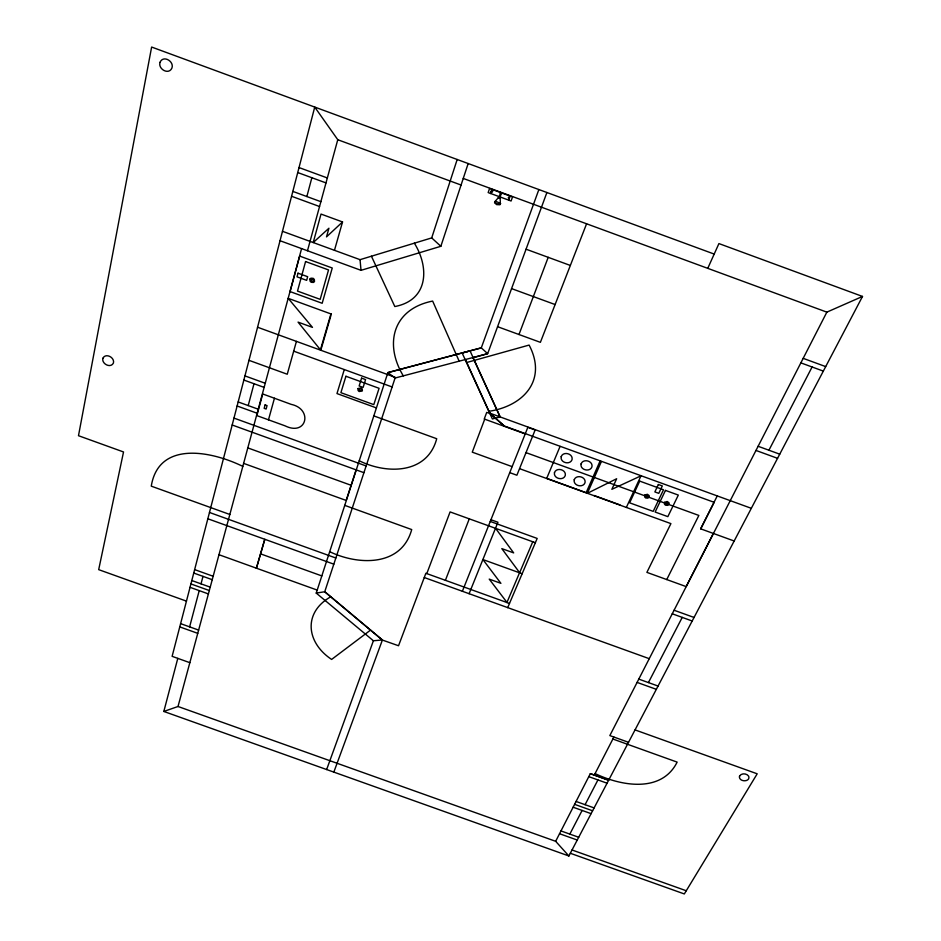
<?xml version="1.0" encoding="UTF-8"?>
<svg xmlns="http://www.w3.org/2000/svg" width="941" height="941" viewBox="0 0 941 941"><rect width="100%" height="100%" fill="white"/><g stroke="black" fill="none" stroke-linecap="round" stroke-linejoin="round"><path stroke-width="1.41" d="M707.761 268.35L718.924 243.578L862.509 296.439L568.882 855.981L163.828 711.455L177.79 658.371M189.623 626.871L199.221 590.619M201.021 583.843L202.997 576.374M248.212 405.583L253.999 383.728M306.86 196.54L311.859 177.731M163.828 711.455L178.014 706.491L301.59 248.6M307.484 250.753L337.772 139.703L314.729 107.074L172.121 656.336L189.835 662.676M268.479 419.827L274.443 398.231L262.715 393.985L256.881 415.616L285.088 425.85C306.884 436.6 313.094 408.994 291.204 404.371L274.443 398.231M296.427 341.371L287.252 374.236L248.977 360.332M334.467 250.318L342.536 221.947L321.022 214.066L313.212 242.543L328.927 228.228L326.503 236.885L342.536 221.947M256.387 568.188L264.786 539.299L256.423 568.223M320.846 348.488L330.42 315.564M344.277 369.59L336.972 393.573L376.412 407.912M356.11 469.888L346.182 500.447L243.637 463.384M333.832 772.114L382.411 639.962L373.401 640.762L316.235 593.089L387.88 372.612L481.286 347.864L538.864 189.553M282.476 231.31L360.038 259.669L431.707 237.908L457.185 159.488M280.03 240.72L361.026 270.326L440.847 246.295L468.171 163.534M490.555 193.458L491.967 189.376L490.637 193.493M500.094 192.376C500.741 197.339 495.66 199.269 494.566 202.774L496.66 204.62L499.918 204.75C501.235 201.28 498.495 196.61 502.059 193.093M508.763 200.151L510.198 196.081M326.645 769.55L373.401 640.762M546.897 192.505L487.661 353.663L472.994 357.745L500.13 416.922L492.39 418.957L462.172 353.063L470.03 350.84L500.13 416.922M484.721 419.18L472.264 452.162L512.08 466.618M426.791 573.598L450.092 511.916L535.417 542.722M518.985 334.525L548.203 257.328M445.399 580.315L469.277 518.856M586.584 223.793L540.381 342.336L497.577 326.692M462.372 591.277L527.842 427.332L535.135 429.978L516.891 475.229L509.74 472.641M469.112 593.7L497.93 522.255L490.943 519.726M560.071 446.41L546.709 478.369L586.137 492.684L600.099 460.972M506.917 602.511L519.526 572.798M519.585 572.81L532.759 541.757M507.705 607.627L537.182 538.44L490.249 521.443M601.428 461.455L587.384 493.296L616.649 478.746L611.862 489.32L640.986 475.84L626.341 507.446M666.746 579.562L698.857 515.445L526.113 452.668M717.254 495.931L700.633 528.818L734.168 541.004M700.751 528.866L714.16 502.318L504.247 425.967L489.72 413.134L504.247 425.967M713.372 533.453L686.189 586.608L646.89 572.375L670.909 523.619L519.655 468.7M568.882 855.981L555.66 841.301L590.348 773.62L608.651 780.183M862.509 296.439L826.857 312.141L609.839 735.591L628.529 742.308M594.324 775.043L613.897 737.05M569.834 834.102L582.114 810.436M585.09 804.684L597.935 779.924M648.42 682.578L682.225 617.402M768.926 450.221L812.095 366.99M330.762 596.782C302.837 612.603 306.201 642.585 331.62 659.429L370.578 630.07M466.524 362.556L529.113 345.076C547.544 380.082 523.549 406.053 488.897 411.323M316.235 593.089L324.739 591.748L382.411 639.962M576.08 801.461L594.1 807.907M574.598 804.343L592.595 810.789M573.128 807.225L591.089 813.647M560.965 830.938L578.703 837.267M559.542 833.726L577.245 840.042M178.014 706.491L555.66 841.301M572.022 849.982L686.26 890.751M570.305 853.264L684.319 893.95L757.199 773.808L635.034 729.91M218.982 554.72L317.211 590.089M194.646 569.611L213.16 576.268M193.752 573.057L212.243 579.691M191.811 580.538L210.231 587.149M190.917 583.938L209.314 590.536M190.047 587.325L208.396 593.924M612.873 739.026L677.144 762.116C661.523 793.439 620.919 785.994 595.077 773.573M186.459 601.134L98.687 569.646L123.53 451.962L78.491 435.707L151.63 47.05L714.195 254.07M180.613 623.636L198.633 630.094M590.313 773.678L608.627 780.242M179.766 626.894L197.751 633.34M588.784 776.654L607.074 783.206M247.812 447.904L351.111 485.285M674.074 610.238L694.046 617.461M672.262 613.791L692.188 621.001M242.813 466.395C212.96 451.656 158.806 439.635 151.266 486.156L229.839 514.48M344.735 505.364L411.711 529.571C401.431 566.882 358.227 565.435 329.691 551.685M522.196 573.751L482.909 559.554L500.906 583.338L489.226 579.115L507.105 602.581M509.493 603.44L425.873 573.269L398.537 645.749L382.317 640.033L324.739 591.748L395.291 377.353L257.563 327.233M424.273 577.527L649.255 658.676M209.478 512.469L335.843 558.013M207.843 518.773L333.82 564.165M638.786 679.108L658.053 686.048M637.092 682.401L656.336 689.33M260.586 553.873L321.822 575.916M525.149 433.883L484.239 419.004L486.732 412.37L489.908 413.522L465.43 359.58M293.698 351.158L392.126 386.963M594.1 495.495L619.954 504.882M373.812 415.898L436.718 438.729C427.308 474.335 386.598 474.405 359.239 460.749M244.931 375.894L265.244 383.269M243.86 380.046L264.139 387.398M238.179 401.948L258.246 409.217M237.12 405.994L257.152 413.252M233.98 418.098L366.131 465.96M232.192 425.003L363.92 472.688M758.117 446.281L779.736 454.174M755.976 450.445L777.56 458.326M489.72 413.134L751.318 508.316M498.248 197.704L500.2 198.422M337.737 139.715L461.066 185.024M526.054 249.2L570.352 265.456M299.026 167.569L327.339 177.955M297.732 172.544L325.986 182.907M803.179 358.345L825.692 366.602M800.862 362.873L823.328 371.107M292.839 191.399L320.869 201.68M291.569 196.281L319.552 206.526M511.575 288.616L555.096 304.543M463.243 178.437L826.857 312.141M498.683 196.446L488.167 192.576L489.567 188.494L512.527 196.94L511.081 201.009L500.647 197.163M431.707 237.908L440.847 246.295M519.773 572.881L501.812 548.615L513.668 552.896L495.566 528.301M371.424 256.211L394.82 306.543C428.508 300.191 429.519 267.562 414.358 243.178M403.313 375.871C383.822 343.724 393.067 308.93 432.648 301.073L459.161 361.168M360.038 259.669L361.026 270.326M554.472 472.594C553.261 478.581 563.224 481.169 565.27 475.558C566.529 469.559 556.507 466.959 554.472 472.594M561.177 456.667C559.919 462.737 569.999 465.348 572.057 459.667C573.363 453.574 563.212 450.951 561.177 456.667M574.21 479.757C572.963 485.756 582.938 488.297 585.02 482.733C586.302 476.722 576.268 474.17 574.21 479.757M581.067 463.901C579.774 469.982 589.866 472.535 591.948 466.889C593.277 460.796 583.126 458.22 581.067 463.901M739.579 776.031L739.379 777.066C739.755 782.324 750.671 781.947 748.707 776.266C746.801 773.255 741.484 772.89 739.579 776.031M102.875 358.274C101.393 363.791 110.615 368.707 113.426 363.05C114.955 357.498 105.674 352.569 102.875 358.274M160.029 62.329C157.782 69.069 168.851 75.445 171.968 67.952C174.261 61.189 163.111 54.778 160.029 62.329M299.673 256.093L290.087 291.592L322.175 303.284L332.255 267.997L299.673 256.093M298.015 273.184L297.027 276.842L306.648 280.347L307.66 276.701L298.015 273.184M265.103 404.901L264.162 408.335L266.127 409.041L267.068 405.606L265.103 404.901M305.578 261.551L297.509 291.087L320.175 299.356L328.538 269.938L305.578 261.551M309.895 279.065L310.083 281.194L311.189 282.288L313.482 282.441L314.506 281.571L314.329 279.43L313.224 278.336L310.918 278.183L309.895 279.065M310.883 279.595L311.624 281.441L313.518 281.03L312.777 279.183L310.883 279.595M331.338 314.071L320.799 350.252L298.062 322.116L312.483 327.374L288.181 298.332L331.338 314.071M345.923 376.259L340.901 392.679L373.8 404.63L379.082 388.304L345.923 376.259M357.956 388.551L358.098 390.515L359.144 391.527L362.367 390.915L362.238 388.951L361.191 387.939L357.956 388.551M361.591 378.129L359.133 385.963L363.108 387.41L365.579 379.576L361.591 378.129M358.897 389.056L359.58 390.762L361.426 390.409L360.744 388.704L358.897 389.056M492.555 191.482C492.461 193.164 490.261 190.67 492.555 191.482M508.516 197.351C507.552 198.716 510.798 198.198 508.516 197.351M639.715 481.11L629.635 502.823L653.195 511.375L663.511 489.767L639.715 481.11M644.761 495.107L644.667 496.977L645.632 497.954L647.902 498.154L649.337 496.766L649.125 495.554L647.361 494.272L644.761 495.107M645.679 495.601L646.173 497.224L648.29 496.554L647.161 495.131L645.679 495.601M658.371 484.497L654.854 491.92L658.782 493.355L662.311 485.932L658.371 484.497M665.463 490.402L655.124 512.022L667.851 516.644L678.32 495.084L665.463 490.402M664.605 502.318L664.487 504.176L665.452 505.152L667.722 505.352L669.169 503.976L668.98 502.765L667.216 501.494L664.605 502.318M665.51 502.812L666.005 504.435L668.122 503.764L667.004 502.341L665.51 502.812M500.577 203.668C496.048 206.008 490.049 197.539 500.577 203.668M481.286 347.864L387.88 372.612L395.067 378.035L487.661 353.663L481.286 347.864"/></g></svg>
